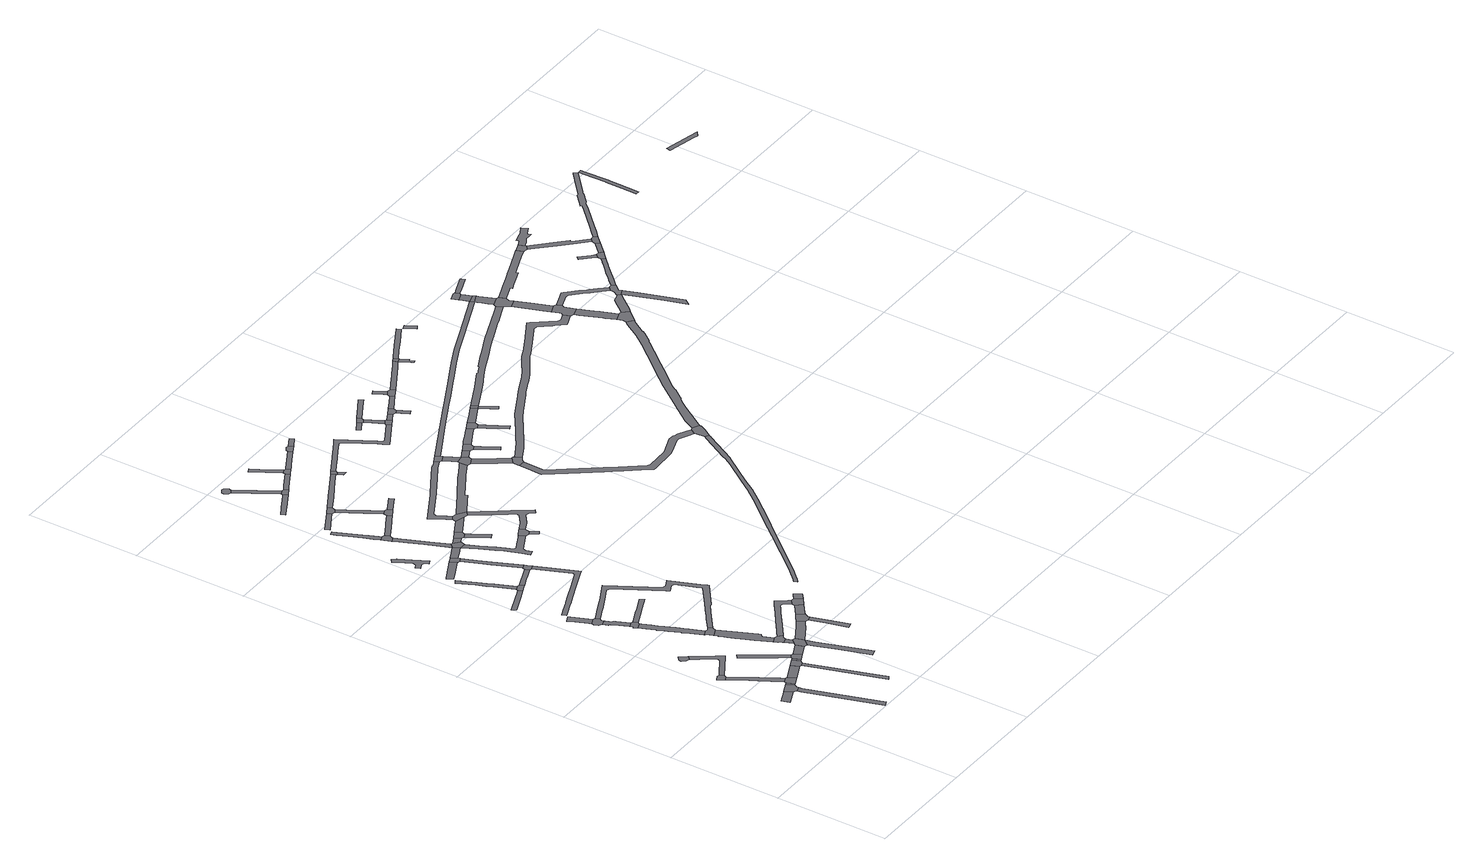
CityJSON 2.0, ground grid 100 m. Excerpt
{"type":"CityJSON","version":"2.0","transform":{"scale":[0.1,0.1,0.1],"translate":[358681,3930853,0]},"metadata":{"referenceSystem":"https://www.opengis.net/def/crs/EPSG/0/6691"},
"CityObjects":{
"road1":{"type":"Road","attributes":{"RoadStructureAttribute.sectionType":"1"},"geometry":[{"type":"MultiSurface","lod":"1","boundaries":[[[0,1,2,3,4]]]}]},
"road2":{"type":"Road","geometry":[{"type":"MultiSurface","lod":"1","boundaries":[[[5,6,7,8,9,10,11]]]}]},
"road3":{"type":"Road","geometry":[{"type":"MultiSurface","lod":"1","boundaries":[[[12,13,14,15,0,4,16]]]}]},
"road4":{"type":"Road","attributes":{"RoadStructureAttribute.sectionType":"1"},"geometry":[{"type":"MultiSurface","lod":"1","boundaries":[[[17,18,19,20,12,16]]]}]},
"road5":{"type":"Road","attributes":{"RoadStructureAttribute.sectionType":"1"},"geometry":[{"type":"MultiSurface","lod":"1","boundaries":[[[21,22,23,24,25,26,27,28,9,8,29,30,31,32,33,34,35]]]}]},
"road6":{"type":"Road","attributes":{"RoadStructureAttribute.sectionType":"1"},"geometry":[{"type":"MultiSurface","lod":"1","boundaries":[[[36,15,14,37]]]}]},
"road7":{"type":"Road","geometry":[{"type":"MultiSurface","lod":"1","boundaries":[[[38,39,40,21,35,36,37]]]}]},
"road8":{"type":"Road","geometry":[{"type":"MultiSurface","lod":"1","boundaries":[[[41,42,43,44,45,46,47,48,49,50]]]}]},
"road9":{"type":"Road","attributes":{"RoadStructureAttribute.sectionType":"1"},"geometry":[{"type":"MultiSurface","lod":"1","boundaries":[[[10,51,52,53,54,55,56,57,58,59,60,61,44,43,62,63,64,65,66,67,68,69,70,11]]]}]},
"road10":{"type":"Road","attributes":{"RoadStructureAttribute.sectionType":"1"},"geometry":[{"type":"MultiSurface","lod":"1","boundaries":[[[39,71,72,40]]]}]},
"road11":{"type":"Road","geometry":[{"type":"MultiSurface","lod":"1","boundaries":[[[72,71,73,74,75,76]]]}]},
"road12":{"type":"Road","attributes":{"RoadStructureAttribute.sectionType":"1"},"geometry":[{"type":"MultiSurface","lod":"1","boundaries":[[[73,77,78,79,80,74]]]}]},
"road13":{"type":"Road","attributes":{"RoadStructureAttribute.sectionType":"1"},"geometry":[{"type":"MultiSurface","lod":"1","boundaries":[[[81,82,83,84,85,86,87,88,89,90]]]}]},
"road14":{"type":"Road","attributes":{"RoadStructureAttribute.sectionType":"1"},"geometry":[{"type":"MultiSurface","lod":"1","boundaries":[[[91,76,75,92]]]}]},
"road15":{"type":"Road","attributes":{"RoadStructureAttribute.sectionType":"1"},"geometry":[{"type":"MultiSurface","lod":"1","boundaries":[[[93,94,95,96,97,98,99]]]}]},
"road16":{"type":"Road","geometry":[{"type":"MultiSurface","lod":"1","boundaries":[[[98,100,101,102,103,104,105,106,107,99]]]}]},
"road17":{"type":"Road","geometry":[{"type":"MultiSurface","lod":"1","boundaries":[[[108,109,110,111,90,89,91,92]]]}]},
"road18":{"type":"Road","attributes":{"RoadStructureAttribute.sectionType":"1"},"geometry":[{"type":"MultiSurface","lod":"1","boundaries":[[[102,112,113,114,115,116,117,118,119,120,121,122,103]]]}]},
"road19":{"type":"Road","geometry":[{"type":"MultiSurface","lod":"1","boundaries":[[[123,124,125,126,127,118,117,128,129,130,131]]]}]},
"road20":{"type":"Road","attributes":{"RoadStructureAttribute.sectionType":"1"},"geometry":[{"type":"MultiSurface","lod":"1","boundaries":[[[130,132,133,134,135,136,137,138,139,140,141,142,143,144,145,146,147,148,149,150,151,131]]]}]},
"road21":{"type":"Road","attributes":{"RoadStructureAttribute.sectionType":"1"},"geometry":[{"type":"MultiSurface","lod":"1","boundaries":[[[152,110,109,153,154]]]}]},
"road22":{"type":"Road","attributes":{"RoadStructureAttribute.sectionType":"1"},"geometry":[{"type":"MultiSurface","lod":"1","boundaries":[[[155,156,157,158,159,160,161,162]]]}]},
"road23":{"type":"Road","geometry":[{"type":"MultiSurface","lod":"1","boundaries":[[[163,164,165,166,141,140,167,168,169]]]}]},
"road24":{"type":"Road","attributes":{"RoadStructureAttribute.sectionType":"1"},"geometry":[{"type":"MultiSurface","lod":"1","boundaries":[[[170,171,172,173,174,175,176,177,178,179,180,181,182,183,184,185,186,187,163,169]]]}]},
"road25":{"type":"Road","attributes":{"RoadStructureAttribute.sectionType":"1"},"geometry":[{"type":"MultiSurface","lod":"1","boundaries":[[[188,189,190,191]]]}]},
"road26":{"type":"Road","geometry":[{"type":"MultiSurface","lod":"1","boundaries":[[[192,193,194,195,191,190,196,197,198,199,180,179]]]}]},
"road27":{"type":"Road","geometry":[{"type":"MultiSurface","lod":"1","boundaries":[[[200,201,202,189,188,152,154]]]}]},
"road28":{"type":"Road","attributes":{"RoadStructureAttribute.sectionType":"1"},"geometry":[{"type":"MultiSurface","lod":"1","boundaries":[[[200,203,204,205,206,207,201]]]}]},
"road29":{"type":"Road","attributes":{"RoadStructureAttribute.sectionType":"1"},"geometry":[{"type":"MultiSurface","lod":"1","boundaries":[[[208,209,210,211,212,213,214,215,216,217]]]}]},
"road30":{"type":"Road","attributes":{"RoadStructureAttribute.sectionType":"1"},"geometry":[{"type":"MultiSurface","lod":"1","boundaries":[[[124,218,219,220,221,222,223,224,225,226,125]]]}]},
"road31":{"type":"Road","geometry":[{"type":"MultiSurface","lod":"1","boundaries":[[[227,228,229,217,216,155,162]]]}]},
"road32":{"type":"Road","attributes":{"RoadStructureAttribute.sectionType":"1"},"geometry":[{"type":"MultiSurface","lod":"1","boundaries":[[[230,231,232,233,234,235,236,237,238]]]}]},
"road33":{"type":"Road","attributes":{"RoadStructureAttribute.sectionType":"1"},"geometry":[{"type":"MultiSurface","lod":"1","boundaries":[[[239,240,241,242,243,244,202,201]]]}]},
"road34":{"type":"Road","attributes":{"RoadStructureAttribute.sectionType":"1"},"geometry":[{"type":"MultiSurface","lod":"1","boundaries":[[[245,246,247,248,249,250,251,252,253,254,255,256,257,258,259,260,261,262,263,264,265,266]]]}]},
"road35":{"type":"Road","attributes":{"RoadStructureAttribute.sectionType":"1"},"geometry":[{"type":"MultiSurface","lod":"1","boundaries":[[[106,267,268,269,270,271,272,273,274,275,276,277,278,279,280,281,282,283,284,285,165,164,286,287,288,289,290,291,292,293,294,295,296,297,298,299,300,301,302,303,304,305,306,307,107]]]}]},
"road36":{"type":"Road","attributes":{"RoadStructureAttribute.sectionType":"1"},"geometry":[{"type":"MultiSurface","lod":"1","boundaries":[[[308,309,310,311,312,313,314,315,316,317,318,319,320]]]}]},
"road37":{"type":"Road","attributes":{"RoadStructureAttribute.sectionType":"1"},"geometry":[{"type":"MultiSurface","lod":"1","boundaries":[[[321,322,323,324,229,228,325,326,327]]]}]},
"road38":{"type":"Road","attributes":{"RoadStructureAttribute.sectionType":"1"},"geometry":[{"type":"MultiSurface","lod":"1","boundaries":[[[328,329,330,331,332,333,334,335,336,337,338,339,199,198,340,341,342,343,344,345,346,347,348,349,350]]]}]},
"road39":{"type":"Road","geometry":[{"type":"MultiSurface","lod":"1","boundaries":[[[351,352,353,354,233,232,355,356]]]}]},
"road40":{"type":"Road","geometry":[{"type":"MultiSurface","lod":"1","boundaries":[[[242,357,358,359,360,361,362,243]]]}]},
"road41":{"type":"Road","attributes":{"RoadStructureAttribute.sectionType":"1"},"geometry":[{"type":"MultiSurface","lod":"1","boundaries":[[[357,363,364,365,366,358]]]}]},
"road42":{"type":"Road","attributes":{"RoadStructureAttribute.sectionType":"1"},"geometry":[{"type":"MultiSurface","lod":"1","boundaries":[[[367,368,369,370,371,372,373,351,356]]]}]},
"road43":{"type":"Road","geometry":[{"type":"MultiSurface","lod":"1","boundaries":[[[374,375,371,370,321,327,245,266]]]}]},
"road44":{"type":"Road","attributes":{"RoadStructureAttribute.sectionType":"1"},"geometry":[{"type":"MultiSurface","lod":"1","boundaries":[[[376,377,378,379,380,381,382,383,384,385,386,387,388]]]}]},
"road45":{"type":"Road","geometry":[{"type":"MultiSurface","lod":"1","boundaries":[[[389,390,353,352,391,392]]]}]},
"road46":{"type":"Road","geometry":[{"type":"MultiSurface","lod":"1","boundaries":[[[393,388,387,394,395,396,397]]]}]},
"road47":{"type":"Road","attributes":{"RoadStructureAttribute.sectionType":"1"},"geometry":[{"type":"MultiSurface","lod":"1","boundaries":[[[360,398,399,400,361]]]}]},
"road48":{"type":"Road","attributes":{"RoadStructureAttribute.sectionType":"1"},"geometry":[{"type":"MultiSurface","lod":"1","boundaries":[[[401,402,403,404,405,395,394,406,407,408,409,410,389,411]]]}]},
"road49":{"type":"Road","geometry":[{"type":"MultiSurface","lod":"1","boundaries":[[[412,413,414,411,389,392]]]}]},
"road50":{"type":"Road","attributes":{"RoadStructureAttribute.sectionType":"1"},"geometry":[{"type":"MultiSurface","lod":"1","boundaries":[[[415,416,417,418,419,420,421]]]}]},
"road51":{"type":"Road","geometry":[{"type":"MultiSurface","lod":"1","boundaries":[[[400,399,422,423,328,350]]]}]},
"road52":{"type":"Road","attributes":{"RoadStructureAttribute.sectionType":"1"},"geometry":[{"type":"MultiSurface","lod":"1","boundaries":[[[424,425,414,413]]]}]},
"road53":{"type":"Road","attributes":{"RoadStructureAttribute.sectionType":"1"},"geometry":[{"type":"MultiSurface","lod":"1","boundaries":[[[426,427,428,429,430,431,432,433,434,435,436,437,393,397]]]}]},
"road54":{"type":"Road","geometry":[{"type":"MultiSurface","lod":"1","boundaries":[[[438,439,440,441,442,443,444,445,446,447,448,449,450,451,452,453,454,455,412,392]]]}]},
"road55":{"type":"Road","geometry":[{"type":"MultiSurface","lod":"1","boundaries":[[[422,456,457,458,459,423]]]}]},
"road56":{"type":"Road","geometry":[{"type":"MultiSurface","lod":"1","boundaries":[[[460,425,424,461,462,463]]]}]},
"road57":{"type":"Road","attributes":{"RoadStructureAttribute.sectionType":"1"},"geometry":[{"type":"MultiSurface","lod":"1","boundaries":[[[464,465,466,467,468,469,470,471,472]]]}]},
"road58":{"type":"Road","geometry":[{"type":"MultiSurface","lod":"1","boundaries":[[[473,474,418,417,475,476,477]]]}]},
"road59":{"type":"Road","attributes":{"RoadStructureAttribute.sectionType":"1"},"geometry":[{"type":"MultiSurface","lod":"1","boundaries":[[[478,479,480,481,462,461]]]}]},
"road60":{"type":"Road","geometry":[{"type":"MultiSurface","lod":"1","boundaries":[[[482,483,484,485,486,487,488,489]]]}]},
"road61":{"type":"Road","attributes":{"RoadStructureAttribute.sectionType":"1"},"geometry":[{"type":"MultiSurface","lod":"1","boundaries":[[[490,491,492,493,494,495,496,476,475]]]}]},
"road62":{"type":"Road","attributes":{"RoadStructureAttribute.sectionType":"1"},"geometry":[{"type":"MultiSurface","lod":"1","boundaries":[[[484,497,498,499,500,501,502,503,485]]]}]},
"road63":{"type":"Road","attributes":{"RoadStructureAttribute.sectionType":"1"},"geometry":[{"type":"MultiSurface","lod":"1","boundaries":[[[504,505,506,460,463,507,508,509,510,511]]]}]},
"road64":{"type":"Road","geometry":[{"type":"MultiSurface","lod":"1","boundaries":[[[512,432,431,513,514,515,516,493,492]]]}]},
"road65":{"type":"Road","geometry":[{"type":"MultiSurface","lod":"1","boundaries":[[[501,500,472,471,517,518]]]}]},
"road66":{"type":"Road","geometry":[{"type":"MultiSurface","lod":"1","boundaries":[[[519,448,447,520,521,522,523]]]}]},
"road67":{"type":"Road","geometry":[{"type":"MultiSurface","lod":"1","boundaries":[[[520,524,525,521]]]}]},
"road68":{"type":"Road","attributes":{"RoadStructureAttribute.sectionType":"1"},"geometry":[{"type":"MultiSurface","lod":"1","boundaries":[[[526,527,516,515]]]}]},
"road69":{"type":"Road","geometry":[{"type":"MultiSurface","lod":"1","boundaries":[[[528,529,530,531,532,504,511]]]}]},
"road70":{"type":"Road","attributes":{"RoadStructureAttribute.sectionType":"1"},"geometry":[{"type":"MultiSurface","lod":"1","boundaries":[[[533,534,535,536,537,538,539,540,541,542,543,544,545,473,477]]]}]},
"road71":{"type":"Road","attributes":{"RoadStructureAttribute.sectionType":"1"},"geometry":[{"type":"MultiSurface","lod":"1","boundaries":[[[517,546,547,548,549,518]]]}]},
"road72":{"type":"Road","geometry":[{"type":"MultiSurface","lod":"1","boundaries":[[[522,550,551,552,553,554,555,556,557,558,559,560,561,529,528,562,563,564,565,566,567,568,569,523]]]}]},
"road73":{"type":"Road","attributes":{"RoadStructureAttribute.sectionType":"1"},"geometry":[{"type":"MultiSurface","lod":"1","boundaries":[[[570,571,572,573,574,575]]]}]},
"road74":{"type":"Road","geometry":[{"type":"MultiSurface","lod":"1","boundaries":[[[547,576,577,575,574,548]]]}]},
"road75":{"type":"Road","attributes":{"RoadStructureAttribute.sectionType":"1"},"geometry":[{"type":"MultiSurface","lod":"1","boundaries":[[[578,579,580,581,582,583,584,585,586,587,588,589,590,591,592,593,594,595,596,532,531]]]}]},
"road76":{"type":"Road","geometry":[{"type":"MultiSurface","lod":"1","boundaries":[[[540,539,597,598,599,600,601]]]}]},
"road77":{"type":"Road","geometry":[{"type":"MultiSurface","lod":"1","boundaries":[[[597,602,603,598]]]}]},
"road78":{"type":"Road","attributes":{"RoadStructureAttribute.sectionType":"1"},"geometry":[{"type":"MultiSurface","lod":"1","boundaries":[[[604,605,606,577,576,607,608,609]]]}]},
"road79":{"type":"Road","attributes":{"RoadStructureAttribute.sectionType":"1"},"geometry":[{"type":"MultiSurface","lod":"1","boundaries":[[[529,610,611,612,613,614,615,616,617,618,619,620,621,622,623,624,625,626,627,628,629,630,631,632,633,634,530]]]}]},
"road80":{"type":"Road","geometry":[{"type":"MultiSurface","lod":"1","boundaries":[[[635,604,609,636,637,638]]]}]},
"road81":{"type":"Road","geometry":[{"type":"MultiSurface","lod":"1","boundaries":[[[636,639,640,637]]]}]},
"road82":{"type":"Road","attributes":{"RoadStructureAttribute.sectionType":"1"},"geometry":[{"type":"MultiSurface","lod":"1","boundaries":[[[600,641,642,643,644,645,646,647,648,649,650,651,652,653,654,655,656,657,658,659,660,661,662,663,664,665,666,667,668,601]]]}]},
"road83":{"type":"Road","geometry":[{"type":"MultiSurface","lod":"1","boundaries":[[[587,669,670,671,672,588]]]}]},
"road84":{"type":"Road","attributes":{"RoadStructureAttribute.sectionType":"1"},"geometry":[{"type":"MultiSurface","lod":"1","boundaries":[[[673,670,669,674,675,676]]]}]},
"road85":{"type":"Road","geometry":[{"type":"MultiSurface","lod":"1","boundaries":[[[675,620,619,677,678,679,676]]]}]},
"road86":{"type":"Road","attributes":{"RoadStructureAttribute.sectionType":"1"},"geometry":[{"type":"MultiSurface","lod":"1","boundaries":[[[680,681,682,683,684,685,686,687,688,689,690,691,692,693,694,695,696,697,698,699,700,701,702,703,704,705,706,707,708,709,710,711,712,713,714,715,716,717,718]]]}]},
"road87":{"type":"Road","attributes":{"RoadStructureAttribute.sectionType":"1"},"geometry":[{"type":"MultiSurface","lod":"1","boundaries":[[[719,720,721,722,678,677,723,724,725]]]}]},
"road88":{"type":"Road","attributes":{"RoadStructureAttribute.sectionType":"1"},"geometry":[{"type":"MultiSurface","lod":"1","boundaries":[[[679,726,727,676]]]}]},
"road89":{"type":"Road","geometry":[{"type":"MultiSurface","lod":"1","boundaries":[[[728,729,730,731,732,733,734,735,719,725]]]}]},
"road90":{"type":"Road","geometry":[{"type":"MultiSurface","lod":"1","boundaries":[[[736,737,738,739,740,741,727,726,742,743]]]}]},
"road91":{"type":"Road","geometry":[{"type":"MultiSurface","lod":"1","boundaries":[[[744,745,746,747]]]}]},
"road92":{"type":"Road","attributes":{"RoadStructureAttribute.sectionType":"1"},"geometry":[{"type":"MultiSurface","lod":"1","boundaries":[[[742,748,749,750,751,743]]]}]},
"road93":{"type":"Road","geometry":[{"type":"MultiSurface","lod":"1","boundaries":[[[752,747,746,753,754,755]]]}]},
"road94":{"type":"Road","attributes":{"RoadStructureAttribute.sectionType":"1"},"geometry":[{"type":"MultiSurface","lod":"1","boundaries":[[[756,757,758,754,753,759,760,761]]]}]},
"road95":{"type":"Road","attributes":{"RoadStructureAttribute.sectionType":"1"},"geometry":[{"type":"MultiSurface","lod":"1","boundaries":[[[762,763,764,765,766,767,739,738,768,769,770,771]]]}]},
"road96":{"type":"Road","geometry":[{"type":"MultiSurface","lod":"1","boundaries":[[[772,773,756,761,660,659]]]}]},
"road97":{"type":"Road","attributes":{"RoadStructureAttribute.sectionType":"1"},"geometry":[{"type":"MultiSurface","lod":"1","boundaries":[[[774,775,773,772]]]}]},
"road98":{"type":"Road","attributes":{"RoadStructureAttribute.sectionType":"1"},"geometry":[{"type":"MultiSurface","lod":"1","boundaries":[[[776,777,778,779,752,755]]]}]},
"road99":{"type":"Road","geometry":[{"type":"MultiSurface","lod":"1","boundaries":[[[780,781,782,762,771,783]]]}]},
"road100":{"type":"Road","geometry":[{"type":"MultiSurface","lod":"1","boundaries":[[[775,774,784,785,786,787]]]}]},
"road101":{"type":"Road","attributes":{"RoadStructureAttribute.sectionType":"1"},"geometry":[{"type":"MultiSurface","lod":"1","boundaries":[[[788,789,790,791,792,793,794,795,796,797,798,799,800,801,802,803,804,805,806,807,808,809,729,728,810,811,812,813,814,815,816,817,818,819,820,821,822,823,824,825,826,827]]]}]},
"road102":{"type":"Road","geometry":[{"type":"MultiSurface","lod":"1","boundaries":[[[828,829,830,831,785,784]]]}]},
"road103":{"type":"Road","attributes":{"RoadStructureAttribute.sectionType":"1"},"geometry":[{"type":"MultiSurface","lod":"1","boundaries":[[[832,833,834,835,836,837,780,783]]]}]},
"road104":{"type":"Road","attributes":{"RoadStructureAttribute.sectionType":"1"},"geometry":[{"type":"MultiSurface","lod":"1","boundaries":[[[838,787,786,839,840,841]]]}]},
"road105":{"type":"Road","attributes":{"RoadStructureAttribute.sectionType":"1"},"geometry":[{"type":"MultiSurface","lod":"1","boundaries":[[[842,843,782,781,844,845]]]}]},
"road106":{"type":"Road","geometry":[{"type":"MultiSurface","lod":"1","boundaries":[[[846,847,848,849,850,851]]]}]},
"road107":{"type":"Road","geometry":[{"type":"MultiSurface","lod":"1","boundaries":[[[846,851,841,840,852,853,854]]]}]},
"road108":{"type":"Road","geometry":[{"type":"MultiSurface","lod":"1","boundaries":[[[845,855,856,842]]]}]},
"road109":{"type":"Road","geometry":[{"type":"MultiSurface","lod":"1","boundaries":[[[857,858,859,860,855,845]]]}]},
"road110":{"type":"Road","geometry":[{"type":"MultiSurface","lod":"1","boundaries":[[[861,862,718,717,863,864,865,866,867,788,827]]]}]},
"road111":{"type":"Road","attributes":{"RoadStructureAttribute.sectionType":"1"},"geometry":[{"type":"MultiSurface","lod":"1","boundaries":[[[853,868,869,870,871,872,873,874,875,854]]]}]},
"road112":{"type":"Road","attributes":{"RoadStructureAttribute.sectionType":"1"},"geometry":[{"type":"MultiSurface","lod":"1","boundaries":[[[876,877,878,879,880,881,882,883,884,885,886,887,888,889,890,891,672,671,892,893,894,895,896,897,898,899,900,901,879,902,903,904,905]]]}]},
"road113":{"type":"Road","geometry":[{"type":"MultiSurface","lod":"1","boundaries":[[[906,907,871,870,908,909]]]}]},
"road114":{"type":"Road","geometry":[{"type":"MultiSurface","lod":"1","boundaries":[[[870,910,911,912,913,914,908]]]}]},
"road115":{"type":"Road","attributes":{"RoadStructureAttribute.sectionType":"1"},"geometry":[{"type":"MultiSurface","lod":"1","boundaries":[[[915,916,917,918,919,920,921,922,923,924,925,926,927,928,929,930,931,932,933,934,935,936,937,938,939,940,941,942,943,944,945,946,947,948,949,950,951,952,953,954,955,733,732,956,957,958,959,960,961,962,963,964,965,966,967,968,969,970,971,972,973,974,975,976,977,978,979,980,981,982,983,984,985,986,987,988,989,990,991,992,993,994,995,996,997,998,999,1000,1001,1002,1003,1004,1005]]]}]},
"road116":{"type":"Road","attributes":{"RoadStructureAttribute.sectionType":"1"},"geometry":[{"type":"MultiSurface","lod":"1","boundaries":[[[1006,1007,1008,1009,1010,1011,1012,1013,1014,906,909]]]}]},
"road117":{"type":"Road","attributes":{"RoadStructureAttribute.sectionType":"1"},"geometry":[{"type":"MultiSurface","lod":"1","boundaries":[[[1015,1016,1017,1018,1019,1020,1021,1022,1023,1024,1025,1026,1027,1028,1029,856,855,1030,1031,1032,1033,1034,1035,1036,1037,1038,1039,1040,1041,1042,1043,1044,1045,1046]]]}]},
"road118":{"type":"Road","attributes":{"RoadStructureAttribute.sectionType":"1"},"geometry":[{"type":"MultiSurface","lod":"1","boundaries":[[[866,1047,1048,1049,1050,1051,1052,1053,1054,1055,1056,1057,1058,1059,1060,1061,1062,1063,1064,1065,1066,1067,1068,1069,1070,1071,1072,1073,1074,1075,1076,1077,1078,1079,1080,1081,1082,1083,1084,1085,1086,1087,867]]]}]},
"road119":{"type":"Road","geometry":[{"type":"MultiSurface","lod":"1","boundaries":[[[1088,1089,1090,1091]]]}]},
"road120":{"type":"Road","geometry":[{"type":"MultiSurface","lod":"1","boundaries":[[[1092,1093,1094,1095,1096,1097,1098]]]}]},
"road121":{"type":"Road","attributes":{"RoadStructureAttribute.sectionType":"1"},"geometry":[{"type":"MultiSurface","lod":"1","boundaries":[[[1099,1100,1098,1097,1101,1102,880]]]}]},
"road122":{"type":"Road","geometry":[{"type":"MultiSurface","lod":"1","boundaries":[[[879,878,1099,880]]]}]},
"road123":{"type":"Road","geometry":[{"type":"MultiSurface","lod":"1","boundaries":[[[1046,1045,1103,1104,1105,1106,1107,876,905]]]}]},
"road124":{"type":"Road","attributes":{"RoadStructureAttribute.sectionType":"1"},"geometry":[{"type":"MultiSurface","lod":"1","boundaries":[[[1108,1109,1104,1103,1110,1111,1112]]]}]},
"road125":{"type":"Road","geometry":[{"type":"MultiSurface","lod":"1","boundaries":[[[1113,1114,1115,1116,1117,1118,1112,1111,1119,1120,915,1005,1121,1122]]]}]},
"road126":{"type":"Road","attributes":{"RoadStructureAttribute.sectionType":"1"},"geometry":[{"type":"MultiSurface","lod":"1","boundaries":[[[1123,1124,1125,1126,1127,1128,1129,1130,1131,1132,1133,1134,1135,1136,1113,1122]]]}]},
"road127":{"type":"Road","geometry":[{"type":"MultiSurface","lod":"1","boundaries":[[[1137,1075,1074,1138,1139,1140,1131,1130]]]}]},
"road128":{"type":"Road","attributes":{"RoadStructureAttribute.sectionType":"1"},"geometry":[{"type":"MultiSurface","lod":"1","boundaries":[[[1092,1141,1142,1143,1144,1145,1146,1093]]]}]},
"road129":{"type":"Road","attributes":{"RoadStructureAttribute.sectionType":"1"},"geometry":[{"type":"MultiSurface","lod":"1","boundaries":[[[1147,1148,1149,1150,1151,1140,1139,1152,1153,1154,1155]]]}]},
"road130":{"type":"Road","attributes":{"RoadStructureAttribute.sectionType":"1"},"geometry":[{"type":"MultiSurface","lod":"1","boundaries":[[[1156,1157,1158,1159,1160,1161,1162,1163,1164,1165,1117,1116,1166,1167,1168,1169,1170,1171,1172,1173,1174]]]}]},
"road131":{"type":"Road","attributes":{"RoadStructureAttribute.sectionType":"1"},"geometry":[{"type":"MultiSurface","lod":"1","boundaries":[[[1175,1176,1177,1178,1179,1180,1181,1182,1183,1184,1185,1107,1106,1186,1187,1188,1189,1190,1191,1192,1193,1194,1195]]]}]},
"road132":{"type":"Road","attributes":{"RoadStructureAttribute.sectionType":"1"},"geometry":[{"type":"MultiSurface","lod":"1","boundaries":[[[1196,1197,1198,1199,1200,1201,1155]]]}]},
"road133":{"type":"Road","geometry":[{"type":"MultiSurface","lod":"1","boundaries":[[[1202,1203,1147,1155,1201,1204,1205,1206,1156,1174]]]}]},
"road134":{"type":"Road","attributes":{"RoadStructureAttribute.sectionType":"1"},"geometry":[{"type":"MultiSurface","lod":"1","boundaries":[[[1207,1208,1209,1210,1211,1212,1213,1214,1215,1206,1205,1216,1217,1218,1219,1220,1221,1222,1223]]]}]},
"road135":{"type":"Road","geometry":[{"type":"MultiSurface","lod":"1","boundaries":[[[1224,1225,1226,1227,1228,1175,1195]]]}]},
"road136":{"type":"Road","geometry":[{"type":"MultiSurface","lod":"1","boundaries":[[[1229,1230,1231,1232,1233,1234,1235,1236]]]}]},
"road137":{"type":"Road","geometry":[{"type":"MultiSurface","lod":"1","boundaries":[[[1237,1238,1229,1236,1223,1222,1239,1240]]]}]},
"road138":{"type":"Road","attributes":{"RoadStructureAttribute.sectionType":"1"},"geometry":[{"type":"MultiSurface","lod":"1","boundaries":[[[1241,1242,1243,1244,1245,1246,1226,1225,1247,1248,1249,1250,1251,1252]]]}]},
"road139":{"type":"Road","attributes":{"RoadStructureAttribute.sectionType":"1"},"geometry":[{"type":"MultiSurface","lod":"1","boundaries":[[[1253,1254,1255,1256,1257,1258,1259,1260,1261,1262,1228,1227,1263,1264,1265,1266,1267,1268,1269,1270,1271,1272,1273,1274,1275,1276,1277,1278,1279,1280,1281,1282,1283,1284]]]}]},
"road140":{"type":"Road","attributes":{"RoadStructureAttribute.sectionType":"1"},"geometry":[{"type":"MultiSurface","lod":"1","boundaries":[[[1285,1286,1237,1240]]]}]},
"road141":{"type":"Road","geometry":[{"type":"MultiSurface","lod":"1","boundaries":[[[1252,1251,1286,1285,1287,1288,1289,1290]]]}]},
"road142":{"type":"Road","attributes":{"RoadStructureAttribute.sectionType":"1"},"geometry":[{"type":"MultiSurface","lod":"1","boundaries":[[[1289,1291,1292,1293,1294,1295,1296,1297,1298,1299,1300,1301,1302,1303,1304,1305,1306,1307,1308,1309,1310,1311,1312,1313,1314,1315,1290]]]}]},
"road143":{"type":"Road","attributes":{"RoadStructureAttribute.sectionType":"1"},"geometry":[{"type":"MultiSurface","lod":"1","boundaries":[[[1316,1317,1318,1319,1320,1321,1322,1323,1324,1325,1326,1327,1328,1329]]]}]},
"road144":{"type":"Road","attributes":{"RoadStructureAttribute.sectionType":"1"},"geometry":[{"type":"MultiSurface","lod":"1","boundaries":[[[1330,1331,1332,1333,1334,1335]]]}]}
},
"vertices":[
[250,774,0],[237,767,0],[130,719,0],[151,648,0],[282,708,0],
[130,1319,0],[91,1296,0],[112,1261,0],[126,1238,0],[165,1260,0],[170,1280,0],[150,1314,0],
[355,705,0],[352,717,0],[367,749,0],[335,815,0],[310,693,0],
[318,659,0],[525,8,0],[570,32,0],[361,680,0],
[404,862,0],[384,896,0],[352,950,0],[333,980,0],[328,989,0],[322,999,0],[296,1042,0],[277,1074,0],[221,1078,0],[258,1018,0],[277,985,0],[285,972,0],[291,961,0],[310,931,0],[362,844,0],
[355,824,0],[383,757,0],
[440,784,0],[454,791,0],[423,857,0],
[176,1636,0],[203,1630,0],[205,1629,0],[234,1657,0],[233,1658,0],[186,1714,0],[184,1717,0],[152,1693,0],[147,1666,0],[174,1635,0],
[270,1341,0],[274,1344,0],[391,1415,0],[394,1417,0],[400,1421,0],[391,1434,0],[356,1483,0],[315,1542,0],[312,1546,0],[293,1573,0],[284,1586,0],[243,1574,0],[244,1574,0],[247,1569,0],[251,1563,0],[329,1452,0],[326,1432,0],[325,1422,0],[249,1375,0],[244,1373,0],
[602,861,0],[571,927,0],
[618,856,0],[655,870,0],[671,895,0],[639,960,0],
[635,804,0],[835,181,0],[870,205,0],[665,824,0],
[644,1082,0],[629,1105,0],[597,1152,0],[459,1355,0],[428,1330,0],[564,1129,0],[590,1091,0],[607,1065,0],[662,985,0],[695,1007,0],
[658,969,0],[690,904,0],
[175,2721,0],[167,2738,0],[112,2713,0],[140,2651,0],[184,2551,0],[193,2533,0],[246,2559,0],
[185,2510,0],[201,2472,0],[226,2457,0],[274,2476,0],[268,2490,0],[275,2509,0],[283,2512,0],[268,2550,0],
[718,918,0],[747,932,0],[716,997,0],[699,1001,0],
[245,2409,0],[256,2414,0],[261,2402,0],[268,2386,0],[271,2378,0],[322,2264,0],[368,2285,0],[319,2392,0],[311,2409,0],[303,2405,0],[277,2467,0],
[400,2234,0],[403,2240,0],[387,2278,0],[382,2280,0],[373,2283,0],[334,2238,0],[324,2234,0],[340,2199,0],[395,2222,0],
[366,2138,0],[397,2064,0],[398,2061,0],[411,2032,0],[434,1977,0],[475,1884,0],[477,1879,0],[503,1819,0],[547,1718,0],[602,1742,0],[549,1864,0],[532,1903,0],[521,1927,0],[509,1957,0],[490,2001,0],[479,2025,0],[473,2040,0],[452,2087,0],[431,2137,0],[400,2210,0],
[826,1049,0],[841,978,0],[848,982,0],
[251,3263,0],[200,3241,0],[166,3227,0],[2,3158,0],[23,3123,0],[182,3190,0],[227,3209,0],[267,3226,0],
[656,1684,0],[664,1716,0],[640,1748,0],[623,1735,0],[551,1710,0],[560,1714,0],[586,1654,0],
[602,1617,0],[592,1614,0],[611,1570,0],[611,1569,0],[620,1549,0],[644,1493,0],[678,1415,0],[705,1351,0],[726,1304,0],[763,1217,0],[818,1241,0],[781,1328,0],[780,1329,0],[778,1334,0],[780,1335,0],[802,1353,0],[793,1373,0],[707,1568,0],
[839,1071,0],[874,1110,0],[854,1159,0],[809,1141,0],
[780,1178,0],[792,1183,0],[797,1170,0],[804,1154,0],[860,1179,0],[862,1188,0],[881,1202,0],[847,1233,0],
[877,974,0],[922,1028,0],[904,1101,0],
[893,924,0],[964,737,0],[1049,476,0],[1102,493,0],[946,947,0],
[225,3464,0],[200,3520,0],[169,3593,0],[99,3746,0],[64,3726,0],[132,3577,0],[164,3502,0],[188,3448,0],[259,3282,0],[296,3298,0],
[539,2302,0],[566,2314,0],[587,2324,0],[699,2375,0],[675,2408,0],[574,2362,0],[546,2349,0],[523,2339,0],[401,2284,0],
[331,3254,0],[336,3256,0],[315,3291,0],
[105,3765,0],[154,3790,0],[309,3868,0],[281,3922,0],[185,3872,0],[117,3838,0],[113,3836,0],[90,3825,0],[76,3817,0],
[1066,1115,0],[1118,1151,0],[1127,1157,0],[1139,1166,0],[1099,1225,0],[1034,1181,0],
[556,3337,0],[627,3167,0],[684,3034,0],[682,3027,0],[678,3014,0],[518,2945,0],[403,2896,0],[324,2862,0],[310,2855,0],[224,2820,0],[160,2792,0],[176,2756,0],[197,2765,0],[319,2816,0],[325,2818,0],[416,2858,0],[534,2909,0],[694,2977,0],[744,3000,0],[735,3020,0],[667,3183,0],[595,3353,0],
[395,2567,0],[404,2571,0],[494,2615,0],[517,2626,0],[636,2691,0],[667,2682,0],[889,2299,0],[904,2273,0],[966,2306,0],[995,2295,0],[1060,2129,0],[1076,2097,0],[1072,2080,0],[993,2017,0],[953,1987,0],[799,1869,0],[777,1852,0],[773,1849,0],[747,1829,0],[796,1816,0],[834,1845,0],[914,1906,0],[920,1898,0],[928,1904,0],[1023,1977,0],[1134,2061,0],[1128,2074,0],[1131,2076,0],[1108,2129,0],[1007,2371,0],[1006,2372,0],[939,2338,0],[929,2341,0],[908,2347,0],[672,2753,0],[593,2712,0],[494,2659,0],[481,2653,0],[405,2616,0],[378,2603,0],[288,2560,0],
[50,4262,0],[109,4147,0],[101,4119,0],[66,4099,0],[88,4060,0],[126,4081,0],[155,4073,0],[174,4039,0],[209,4058,0],[141,4182,0],[88,4285,0],[62,4321,0],[26,4294,0],
[522,3380,0],[424,3338,0],[413,3333,0],[333,3298,0],[413,3290,0],[440,3301,0],[537,3343,0],
[1316,1414,0],[1305,1428,0],[1301,1434,0],[1246,1507,0],[1236,1521,0],[1195,1491,0],[1108,1426,0],[1024,1364,0],[957,1315,0],[939,1302,0],[937,1300,0],[892,1266,0],[999,1289,0],[1008,1296,0],[1045,1323,0],[1090,1357,0],[1138,1393,0],[1187,1429,0],[1209,1445,0],[1239,1441,0],[1263,1408,0],[1267,1403,0],[1280,1386,0],
[368,3877,0],[360,3895,0],[333,3948,0],[318,3941,0],[317,3865,0],[331,3859,0],
[1166,1156,0],[1209,1170,0],[1204,1186,0],[1220,1222,0],[1176,1280,0],[1141,1254,0],
[1208,1017,0],[1260,839,0],[1306,852,0],[1254,1031,0],
[390,3720,0],[417,3657,0],[429,3630,0],[529,3401,0],[567,3418,0],[466,3648,0],[418,3757,0],
[589,3367,0],[585,3375,0],
[267,4574,0],[236,4645,0],[215,4694,0],[151,4844,0],[121,4915,0],[83,4900,0],[101,4857,0],[139,4769,0],[182,4664,0],[214,4585,0],[219,4574,0],[236,4535,0],[276,4552,0],
[459,4013,0],[421,3994,0],[421,3926,0],[490,3962,0],
[305,4544,0],[270,4455,0],[310,4472,0],[321,4501,0],[325,4503,0],
[1240,1238,0],[1325,1302,0],[1276,1356,0],
[440,4170,0],[424,4207,0],[353,4373,0],[346,4389,0],[324,4440,0],[293,4401,0],[323,4334,0],[373,4221,0],[423,4100,0],[449,4036,0],[492,4050,0],
[551,3958,0],[562,4004,0],[511,4043,0],
[135,4940,0],[268,5019,0],[326,5052,0],[305,5087,0],[258,5059,0],[158,5000,0],[114,4976,0],
[1390,1352,0],[1345,1410,0],
[599,4024,0],[570,4076,0],
[428,4564,0],[441,4572,0],[475,4592,0],[498,4605,0],[510,4612,0],[563,4644,0],[540,4682,0],[487,4651,0],[449,4629,0],[429,4617,0],[354,4573,0],[325,4556,0],
[555,3830,0],[611,3715,0],[644,3649,0],[692,3514,0],[715,3449,0],[760,3465,0],[741,3516,0],[752,3544,0],[882,3612,0],[910,3628,0],[882,3678,0],[860,3665,0],[774,3620,0],[729,3597,0],[710,3604,0],[687,3667,0],[654,3735,0],[594,3857,0],
[1425,1379,0],[1439,1393,0],[1399,1450,0],[1387,1441,0],
[643,4117,0],[626,4018,0],[667,4037,0],[673,4065,0],
[311,5501,0],[179,5425,0],[161,5415,0],[96,5376,0],[116,5342,0],[172,5374,0],[199,5390,0],[351,5478,0],[331,5513,0],
[374,5127,0],[327,5099,0],[353,5045,0],[387,5065,0],[394,5092,0],
[650,3975,0],[737,3833,0],[777,3858,0],[691,3997,0],
[87,5904,0],[107,5870,0],[128,5865,0],[162,5886,0],[167,5907,0],[146,5941,0],[126,5946,0],[92,5924,0],
[469,4847,0],[495,4802,0],[547,4713,0],[583,4731,0],[528,4826,0],[507,4860,0],[433,4987,0],
[146,5837,0],[215,5725,0],[234,5695,0],[336,5532,0],[372,5551,0],[268,5716,0],[245,5752,0],
[774,4191,0],[764,4185,0],[735,4169,0],[765,4117,0],[799,4136,0],[806,4140,0],[830,4155,0],[850,4167,0],
[548,4712,0],[615,4675,0],[627,4682,0],[635,4686,0],[612,4724,0],
[413,5513,0],[392,5547,0],
[948,3716,0],[940,3621,0],[972,3637,0],[981,3678,0],[959,3721,0],
[988,3553,0],[1017,3573,0],
[764,4762,0],[743,4799,0],
[890,4160,0],[929,4190,0],[852,4239,0],[819,4249,0],[780,4223,0],
[430,5113,0],[435,5116,0],[469,5136,0],[527,5170,0],[701,5273,0],[741,5296,0],[790,5325,0],[770,5359,0],[720,5330,0],[662,5296,0],[507,5205,0],[435,5163,0],[392,5137,0],
[440,5529,0],[597,5620,0],[577,5655,0],[440,5576,0],
[1035,3704,0],[1057,3717,0],[1064,3722,0],[1141,3779,0],[1146,3783,0],[1181,3779,0],[1202,3752,0],[1213,3737,0],[1248,3765,0],[1136,3914,0],[1017,4073,0],[994,4104,0],[995,4019,0],[1003,4008,0],[1081,3904,0],[1120,3853,0],[1115,3823,0],[1040,3767,0],[1030,3759,0],[1004,3745,0],
[568,5771,0],[560,5785,0],[477,5929,0],[442,5909,0],[580,5675,0],[615,5695,0],
[654,5654,0],[634,5688,0],
[797,4289,0],[755,4355,0],[764,4390,0],[1005,4528,0],[1011,4532,0],[1015,4534,0],[1100,4586,0],[1170,4629,0],[1302,4710,0],[1377,4749,0],[1358,4785,0],[1307,4757,0],[1304,4763,0],[1279,4750,0],[1097,4638,0],[982,4567,0],[957,4553,0],[679,4394,0],[756,4269,0],
[797,5314,0],[822,5329,0],[826,5343,0],[827,5347,0],[807,5381,0],
[822,5272,0],[856,5272,0],
[847,5811,0],[691,5721,0],[651,5698,0],[671,5663,0],[711,5686,0],[864,5774,0],
[1059,4272,0],[1120,4311,0],[1108,4329,0],[1111,4331,0],[1313,4457,0],[1317,4460,0],[1340,4473,0],[1382,4497,0],[1424,4521,0],[1463,4542,0],[1456,4608,0],[1441,4600,0],[1422,4589,0],[1397,4575,0],[1371,4561,0],[1352,4550,0],[1308,4524,0],[1280,4508,0],[1249,4489,0],[1227,4475,0],[1137,4419,0],[1106,4399,0],[1083,4385,0],[967,4311,0],[884,4259,0],
[852,5830,0],[927,5810,0],[907,5845,0],[888,5850,0],
[1016,5861,0],[995,5895,0],
[885,5381,0],[892,5385,0],[933,5409,0],[971,5431,0],[1012,5456,0],[1034,5468,0],[1048,5476,0],[1060,5483,0],[1063,5485,0],[1104,5509,0],[1109,5512,0],[1132,5525,0],[1154,5538,0],[1173,5534,0],[1257,5388,0],[1319,5281,0],[1337,5250,0],[1364,5203,0],[1598,5339,0],[1577,5374,0],[1390,5265,0],[1371,5271,0],[1349,5309,0],[1292,5408,0],[1181,5601,0],[1138,5576,0],[913,5444,0],[865,5416,0],
[1405,4740,0],[1458,4767,0],[1448,4786,0],[1429,4822,0],
[1492,4701,0],[1440,4673,0],[1462,4632,0],[1524,4640,0],
[1492,4535,0],[1555,4566,0],[1562,4595,0],
[2798,3194,0],[2664,2945,0],[2647,2913,0],[2608,2843,0],[2465,2641,0],[2389,2534,0],[2306,2429,0],[2043,2118,0],[1977,2038,0],[1822,1855,0],[1696,1706,0],[1652,1654,0],[1645,1647,0],[1565,1562,0],[1561,1558,0],[1560,1558,0],[1546,1546,0],[1560,1514,0],[1587,1541,0],[1602,1558,0],[1603,1558,0],[1668,1627,0],[1744,1714,0],[1797,1776,0],[1847,1833,0],[1994,2007,0],[2002,2016,0],[2088,2117,0],[2136,2172,0],[2165,2206,0],[2333,2406,0],[2418,2513,0],[2490,2624,0],[2665,2871,0],[2681,2893,0],[2832,3172,0],[2838,3182,0],[2849,3199,0],[2814,3220,0],
[1738,4309,0],[1701,4358,0],[1671,4401,0],[1560,4558,0],[1575,4417,0],[1616,4360,0],[1683,4264,0],
[1638,4634,0],[1610,4686,0],
[1682,4202,0],[1742,4201,0],[1758,4226,0],[1779,4238,0],[1789,4244,0],[1760,4297,0],[1757,4295,0],[1754,4305,0],
[1713,4672,0],[1715,4673,0],[1714,4675,0],[1683,4728,0],[1655,4711,0],[1636,4701,0],[1671,4626,0],[1706,4645,0],
[1388,5532,0],[1408,5497,0],[1488,5546,0],[1468,5580,0],
[1701,4574,0],[1785,4443,0],[1819,4465,0],[1735,4596,0],
[1526,5615,0],[1503,5541,0],[1537,5563,0],[1543,5583,0],
[1617,5415,0],[1595,5455,0],[1566,5507,0],[1536,5480,0],[1561,5433,0],[1583,5395,0],
[1877,4828,0],[1824,4801,0],[1780,4777,0],[1765,4769,0],[1720,4749,0],[1699,4737,0],[1721,4678,0],[1808,4724,0],[1853,4748,0],[1904,4774,0],
[1651,5370,0],[1636,5408,0],
[1720,5410,0],[1700,5445,0],
[1734,5695,0],[1761,5710,0],[1741,5745,0],[1649,5690,0],
[1972,4782,0],[1982,4813,0],[1955,4867,0],[1933,4763,0],
[1750,5401,0],[1783,5421,0],[1790,5449,0],[1770,5484,0],
[2833,3361,0],[2803,3378,0],[2726,3412,0],[2702,3423,0],[2688,3429,0],[2687,3429,0],[2633,3432,0],[2464,3367,0],[2273,3359,0],[2265,3358,0],[2239,3371,0],[2238,3371,0],[2100,3548,0],[2028,3640,0],[1909,3792,0],[1863,3852,0],[1853,3865,0],[1852,3865,0],[1749,3997,0],[1740,4025,0],[1740,4027,0],[1740,4034,0],[1681,4155,0],[1681,4119,0],[1679,4016,0],[1679,3989,0],[1805,3827,0],[1979,3605,0],[2057,3505,0],[2072,3486,0],[2157,3377,0],[2220,3296,0],[2238,3297,0],[2476,3308,0],[2550,3336,0],[2643,3370,0],[2661,3370,0],[2673,3370,0],[2776,3324,0],[2803,3309,0],
[1769,5365,0],[1801,5302,0],[1836,5320,0],[1807,5379,0],
[1943,4744,0],[1969,4694,0],[2058,4540,0],[2097,4562,0],[2001,4729,0],[1986,4757,0],
[1843,5526,0],[1863,5491,0],[1934,5532,0],[1914,5566,0],
[2131,4958,0],[2019,4899,0],[2045,4844,0],[2159,4905,0],
[1959,5618,0],[1944,5643,0],[1902,5719,0],[1867,5699,0],[1910,5620,0],[1926,5596,0],
[1977,5556,0],[2011,5577,0],[1991,5611,0],
[2189,4921,0],[2161,4974,0],
[2206,4823,0],[2239,4764,0],[2268,4781,0],[2239,4833,0],
[2805,3308,0],[2810,3290,0],[2889,3266,0],[2920,3322,0],[2914,3325,0],[2920,3338,0],[2861,3369,0],
[2081,5619,0],[2278,5735,0],[2346,5777,0],[2330,5814,0],[2257,5769,0],[2248,5764,0],[2164,5714,0],[2061,5654,0],
[3494,5621,0],[3438,5752,0],[3432,5766,0],[3358,5734,0],[3344,5771,0],[2921,5589,0],[2731,5507,0],[2562,5424,0],[2526,5405,0],[2424,5350,0],[2342,5306,0],[2278,5270,0],[2076,5165,0],[1986,5118,0],[1778,5010,0],[1495,4856,0],[1514,4821,0],[1796,4975,0],[2071,5118,0],[2185,5177,0],[2297,5235,0],[2362,5271,0],[2428,5307,0],[2579,5388,0],[2747,5470,0],[2937,5552,0],[3366,5713,0],[3371,5701,0],[3397,5631,0],[3412,5592,0],
[2360,5832,0],[2331,5815,0],[2384,5790,0],[2380,5798,0],
[2394,5686,0],[2405,5665,0],[2427,5676,0],[2409,5712,0],[2422,5718,0],
[3592,5063,0],[3532,5039,0],[3515,5044,0],[3503,5047,0],[3470,5084,0],[3457,5101,0],[3365,5216,0],[3347,5237,0],[3116,5105,0],[3094,5093,0],[3027,5055,0],[2963,5024,0],[2932,5009,0],[2918,5002,0],[2875,4971,0],[2826,4937,0],[2801,4920,0],[2768,4897,0],[2713,4863,0],[2703,4857,0],[2654,4834,0],[2605,4812,0],[2603,4810,0],[2548,4784,0],[2527,4773,0],[2521,4769,0],[2426,4717,0],[2293,4643,0],[2249,4619,0],[2237,4612,0],[2185,4574,0],[2153,4551,0],[2150,4549,0],[2078,4499,0],[2031,4467,0],[1974,4428,0],[1930,4396,0],[1915,4386,0],[1882,4366,0],[1864,4355,0],[1811,4325,0],[1905,4309,0],[1927,4323,0],[1949,4336,0],[1971,4350,0],[1972,4351,0],[1991,4365,0],[1992,4365,0],[2252,4547,0],[2256,4550,0],[2273,4561,0],[2295,4574,0],[2316,4586,0],[2317,4587,0],[2518,4699,0],[2519,4699,0],[2546,4714,0],[2574,4729,0],[2602,4743,0],[2619,4752,0],[2631,4757,0],[2690,4785,0],[2728,4805,0],[2766,4825,0],[2803,4848,0],[2839,4872,0],[2903,4917,0],[2925,4932,0],[2932,4936,0],[2937,4940,0],[2947,4945,0],[2970,4958,0],[2993,4970,0],[3007,4977,0],[3022,4984,0],[3037,4992,0],[3066,5008,0],[3090,5022,0],[3187,5077,0],[3235,5105,0],[3290,5136,0],[3309,5146,0],[3348,5138,0],[3364,5119,0],[3377,5102,0],[3424,5046,0],[3433,5035,0],[3498,4962,0],[3536,4977,0],[3610,5005,0],[3614,5007,0],
[2383,5799,0],[2474,5854,0],[2583,5915,0],[2730,6000,0],[2710,6035,0],[2656,6004,0],[2563,5950,0],[2453,5888,0],[2379,5844,0],
[3369,5550,0],[3199,5478,0],[2981,5386,0],[2817,5309,0],[2762,5283,0],[2636,5218,0],[2641,5210,0],[2635,5209,0],[2580,5180,0],[2556,5167,0],[2551,5176,0],[2472,5133,0],[2435,5113,0],[2388,5087,0],[2187,4988,0],[2212,4933,0],[2415,5034,0],[2440,5048,0],[2497,5080,0],[2552,5112,0],[2560,5116,0],[2657,5166,0],[2659,5167,0],[2788,5229,0],[2930,5296,0],[3018,5336,0],[3029,5341,0],[3220,5424,0],[3241,5432,0],[3368,5485,0],[3424,5509,0],[3401,5564,0],
[2928,3353,0],[2975,3426,0],[3066,3564,0],[3103,3617,0],[3114,3630,0],[3142,3667,0],[3147,3663,0],[3151,3669,0],[3155,3675,0],[3219,3760,0],[3222,3763,0],[3226,3769,0],[3221,3773,0],[3266,3834,0],[3350,3934,0],[3452,4056,0],[3498,4111,0],[3645,4286,0],[3663,4310,0],[3666,4308,0],[3669,4306,0],[3735,4393,0],[3748,4414,0],[3742,4418,0],[3779,4475,0],[3816,4532,0],[3820,4538,0],[3835,4555,0],[3784,4600,0],[3761,4573,0],[3736,4533,0],[3675,4434,0],[3592,4325,0],[3401,4098,0],[3351,4038,0],[3214,3875,0],[3062,3671,0],[3050,3656,0],[2912,3466,0],[2896,3437,0],[2890,3423,0],
[2803,5902,0],[2837,5922,0],[2786,6012,0],[2750,5995,0],
[3389,5893,0],[3377,5928,0],[3373,5930,0],[3361,5934,0],[3292,5907,0],[3313,5852,0],[3384,5879,0],
[3418,5797,0],[3397,5848,0],[3326,5818,0],[3343,5774,0],
[3463,5460,0],[3538,5489,0],[3524,5526,0],[3535,5554,0],[3516,5612,0],
[3628,5252,0],[3597,5334,0],[3554,5223,0],[3576,5164,0],[3651,5193,0],
[3717,5024,0],[3687,5098,0],[3682,5111,0],[3694,5139,0],[3680,5182,0],[3678,5181,0],[3601,5099,0],[3605,5090,0],[3622,5003,0],[3641,4994,0],
[3657,4956,0],[3700,4848,0],[3700,4847,0],[3729,4776,0],[3734,4762,0],[3735,4760,0],[3752,4719,0],[3769,4679,0],[3843,4709,0],[3809,4792,0],[3786,4850,0],[3769,4893,0],[3743,4958,0],[3732,4984,0],
[3788,4630,0],[3853,4575,0],[3920,4651,0],[3872,4704,0],
[3434,5910,0],[3576,5968,0],[3565,5996,0],[3561,6004,0],[3547,5999,0],[3419,5946,0],
[4048,4865,0],[4040,4855,0],[3985,4840,0],[3972,4826,0],[3887,4721,0],[3941,4672,0],[3973,4712,0],[4029,4781,0],[4077,4843,0],
[4106,4971,0],[4050,5028,0],[4045,5033,0],[3994,5085,0],[3984,5095,0],[3938,5141,0],[3852,5228,0],[3837,5243,0],[3714,5195,0],[3687,5184,0],[3809,5183,0],[3838,5178,0],[3856,5159,0],[3920,5096,0],[3920,5095,0],[3962,5053,0],[4000,5014,0],[4003,5011,0],[4074,4940,0],
[4126,5854,0],[4124,5857,0],[4046,5826,0],[3887,5761,0],[3874,5756,0],[3818,5733,0],[3795,5724,0],[3757,5709,0],[3724,5696,0],[3657,5669,0],[3620,5654,0],[3661,5606,0],[3668,5609,0],[3678,5592,0],[3726,5611,0],[3823,5650,0],[3880,5672,0],[3873,5691,0],[3911,5706,0],[4072,5771,0],[4147,5801,0],
[4121,4729,0],[4193,4511,0],[4254,4326,0],[4290,4379,0],[4168,4753,0],[4124,4862,0],
[4080,4934,0],[4077,4904,0],[4113,4889,0],[4164,4949,0],[4136,4973,0],
[4359,5203,0],[4357,5204,0],[4343,5188,0],[4286,5131,0],[4263,5108,0],[4247,5092,0],[4205,5049,0],[4189,5034,0],[4145,4985,0],[4172,4958,0],[4215,5005,0],[4299,5091,0],[4347,5140,0],[4370,5163,0],[4374,5167,0],[4422,5215,0],[4396,5241,0],
[4148,5802,0],[4185,5793,0],[4222,5826,0],[4217,5831,0],[4195,5883,0],
[4423,5303,0],[4396,5330,0],[4317,5408,0],[4315,5410,0],[4288,5383,0],[4290,5381,0],[4365,5306,0],[4396,5275,0],
[4456,5302,0],[4437,5303,0],[4436,5230,0],[4482,5276,0],
[4534,5502,0],[4472,5562,0],[4463,5570,0],[4472,5579,0],[4398,5650,0],[4264,5779,0],[4225,5749,0],[4355,5622,0],[4445,5535,0],[4511,5471,0],[4553,5432,0],[4582,5455,0],
[4338,5961,0],[4328,5956,0],[4313,5951,0],[4282,5946,0],[4243,5932,0],[4246,5928,0],[4247,5923,0],[4244,5912,0],[4238,5904,0],[4223,5895,0],[4221,5833,0],[4227,5836,0],[4254,5849,0],[4273,5860,0],[4284,5867,0],[4307,5880,0],[4313,5881,0],[4317,5881,0],[4321,5881,0],[4325,5881,0],[4328,5881,0],[4333,5880,0],[4337,5877,0],[4370,5879,0],[4367,5885,0],[4364,5891,0],[4363,5895,0],[4363,5900,0],[4364,5905,0],[4368,5912,0],[4430,5946,0],[4402,5998,0],
[4575,5368,0],[4548,5395,0],
[4599,5393,0],[4622,5418,0],[4635,5430,0],[4610,5457,0],
[4692,5485,0],[4741,5533,0],[4827,5620,0],[4907,5701,0],[4963,5761,0],[4974,5765,0],[4978,5768,0],[5063,5849,0],[5066,5852,0],[5073,5865,0],[5086,5873,0],[5209,5981,0],[5269,6037,0],[5278,6045,0],[5253,6073,0],[5247,6068,0],[5183,6011,0],[5031,5878,0],[5015,5876,0],[4949,5813,0],[4911,5777,0],[4923,5773,0],[4881,5728,0],[4716,5560,0],[4667,5512,0],
[5284,5992,0],[5292,5796,0],[5292,5790,0],[5291,5715,0],[5289,5540,0],[5289,5507,0],[5324,5507,0],[5324,5555,0],[5326,5700,0],[5327,5774,0],[5327,5795,0],[5317,6007,0],[5317,6044,0],[5285,6044,0],
[6190,5597,0],[5938,5653,0],[5930,5614,0],[6181,5558,0],[6216,5550,0],[6257,5582,0]
]}
